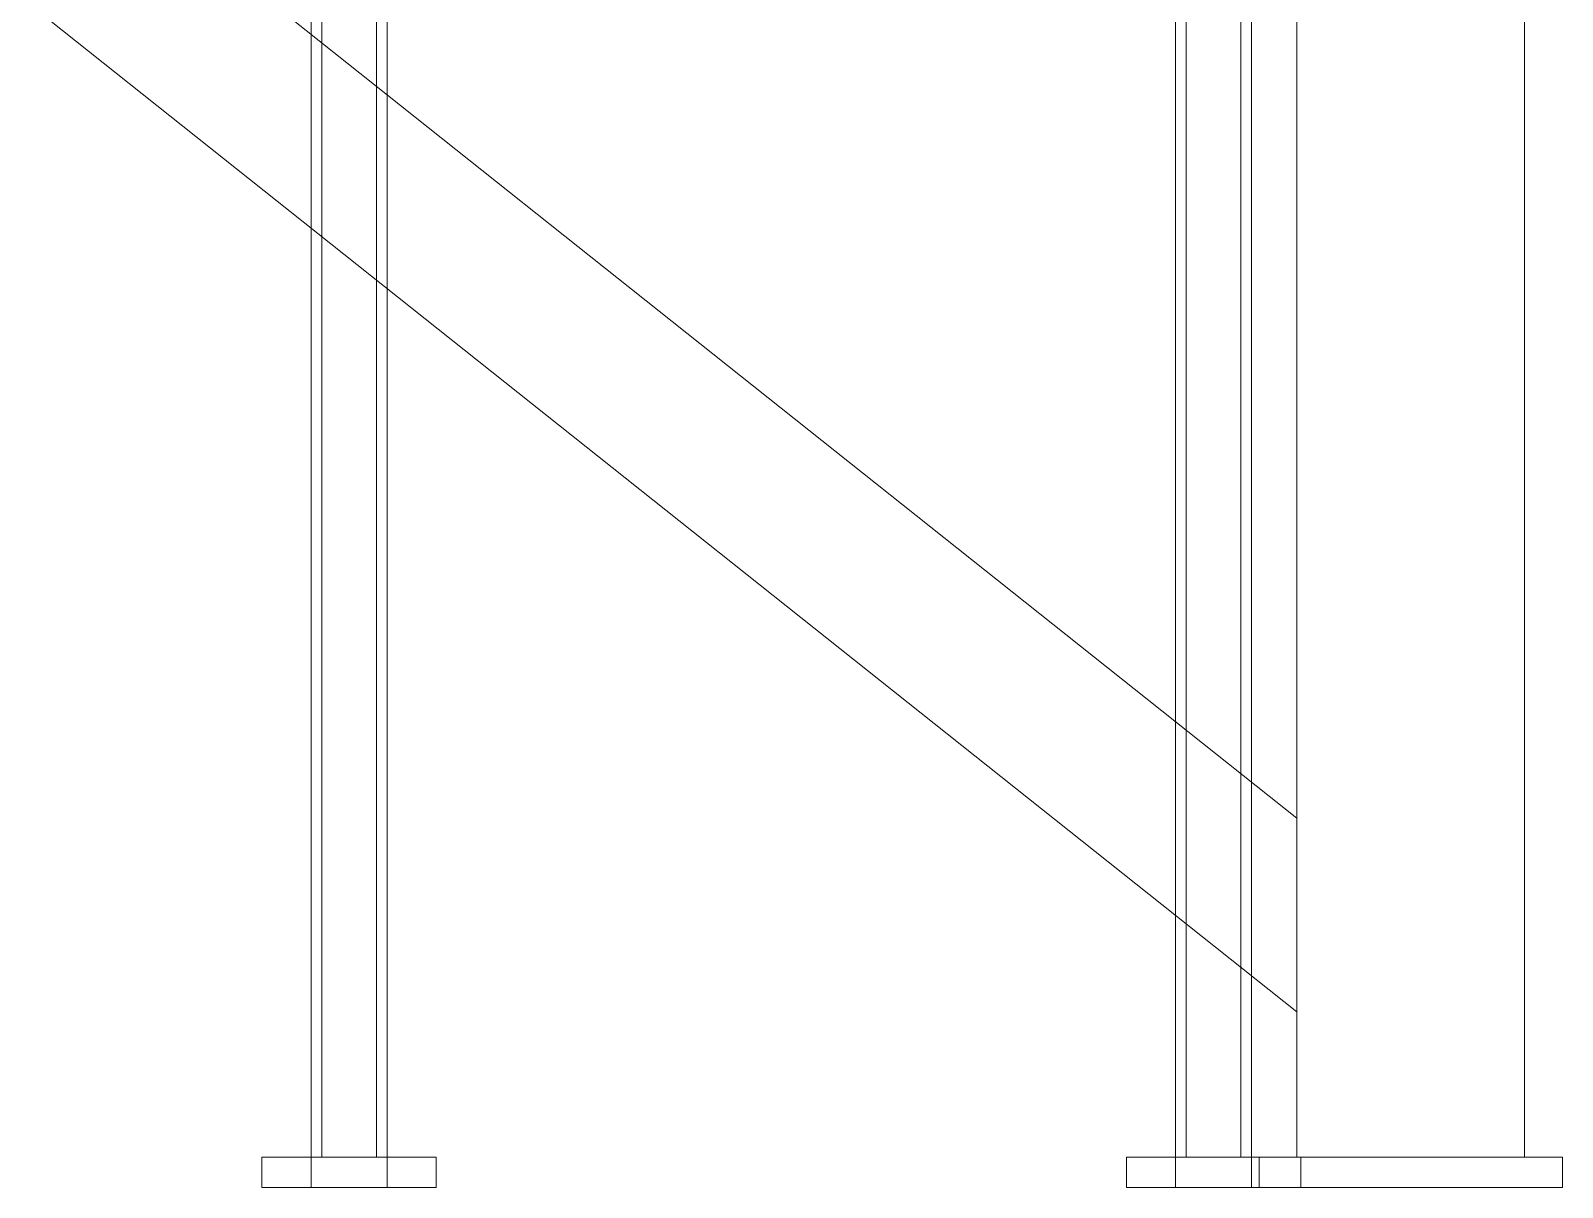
# Model space of a CAD drawing. Header units: millimetres. Extents: x -1970 to 59977, y -65068 to 6837.
# Drawn here: x 0 to 1010, y -63500 to -62738 of the extents above; entities that cross this region are included whole.
import ezdxf

# ---------------------------------------------------------------- set-up
doc = ezdxf.new("R2010")
doc.units = ezdxf.units.MM
doc.layers.add('R22_BASE_frontal', color=7, linetype='Continuous', lineweight=0)

msp = doc.modelspace()

# ---------------------------------------------------------------- linework, layer by layer
at = {"layer": 'R22_BASE_frontal'}
for p, q in [((985, -63480), (985, -62440)), ((-179.804, -62450), (835, -63256.525)), ((835, -63480), (835, -62450)), ((985, -63480), (985, -62450)), ((185, -63480), (185, -62530)), ((192, -63480), (192, -62530)), ((228, -63480), (228, -62530)), ((235, -63480), (235, -62530)), ((755, -63480), (755, -62530)), ((762, -63480), (762, -62530)), ((798, -63480), (798, -62530)), ((805, -63480), (805, -62530)), ((-225.639, -62541.307), (835, -63384.261)), ((835, -63384.261), (835, -63256.525)), ((152.5, -63480), (267.5, -63480)), ((152.5, -63500), (152.5, -63480)), ((185, -63480), (235, -63480)), ((185, -63480), (192, -63480)), ((185, -63500), (185, -63480)), ((228, -63480), (235, -63480)), ((235, -63500), (235, -63480)), ((267.5, -63500), (267.5, -63480)), ((722.5, -63480), (837.5, -63480)), ((722.5, -63500), (722.5, -63480)), ((755, -63480), (805, -63480)), ((755, -63480), (762, -63480)), ((755, -63500), (755, -63480)), ((798, -63480), (805, -63480)), ((805, -63500), (805, -63480)), ((810, -63500), (810, -63480)), ((810, -63480), (1010, -63480)), ((835, -63480), (985, -63480)), ((837.5, -63500), (837.5, -63480)), ((1010, -63500), (1010, -63480)), ((152.5, -63500), (267.5, -63500)), ((185, -63500), (235, -63500)), ((722.5, -63500), (837.5, -63500)), ((755, -63500), (805, -63500)), ((810, -63500), (1010, -63500))]:
    msp.add_line(p, q, dxfattribs=at)

doc.saveas('drawing.dxf')
